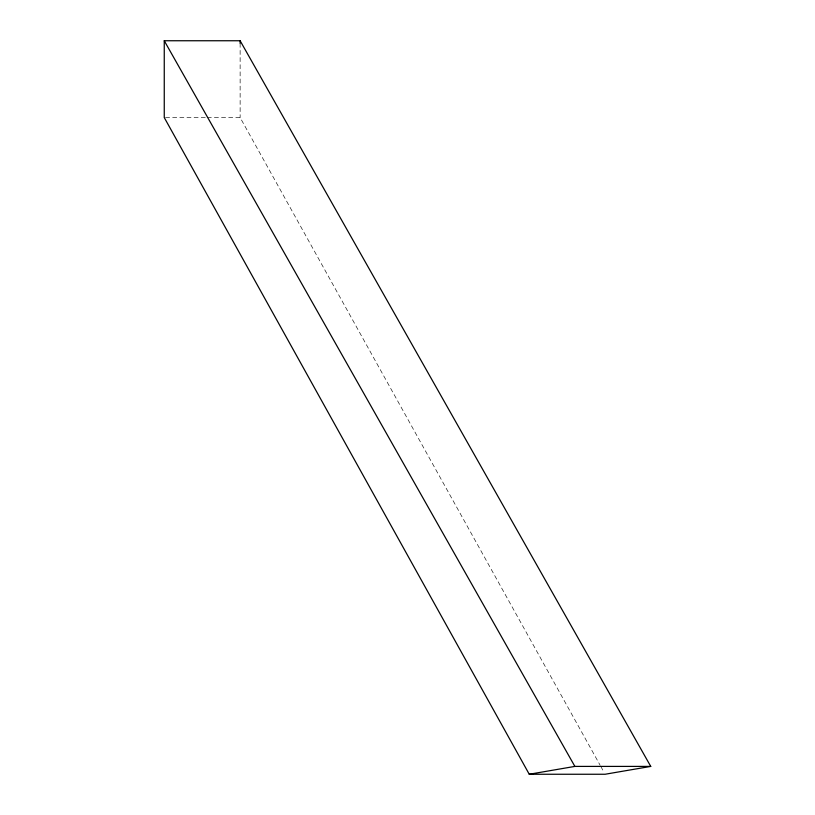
<?xml version="1.0" encoding="UTF-8"?>
<svg xmlns="http://www.w3.org/2000/svg" width="815" height="815" viewBox="0 0 815 815"><rect width="100%" height="100%" fill="white"/><g stroke="black" fill="none" stroke-linecap="round" stroke-linejoin="round"><path stroke-width="0.61" stroke-dasharray="4.08 3.06" d="M165.516 117.543L205.981 117.543M207.244 117.543L240.13 117.543L600.176 765.346M600.798 766.457L603.884 772.019M240.13 43.266L240.13 117.543"/><path stroke-width="1.22" d="M529.251 774.25L574.87 766.406L650.747 766.406L240.13 40.75L164.253 40.75L164.253 117.543L529.251 774.25L605.127 774.25L650.747 766.406M164.253 40.75L574.87 766.406M240.13 40.75L240.13 43.266"/></g></svg>
